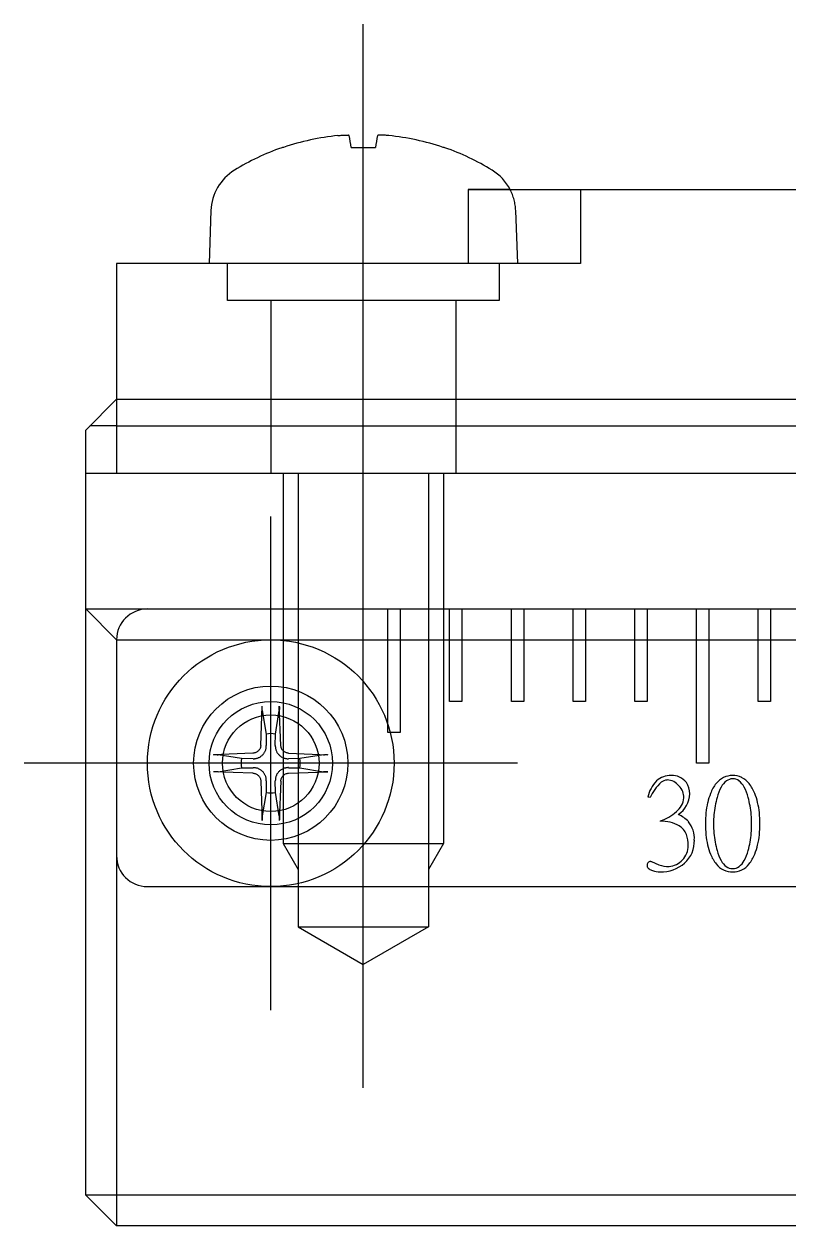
# Model space of a CAD drawing. Header units: millimetres. Extents: x 1 to 257, y -7 to 232.
# Drawn here: x 119.87 to 132.27, y 65.6 to 85.08 of the extents above; entities that cross this region are included whole.
import ezdxf

# ---------------------------------------------------------------- set-up
doc = ezdxf.new("R2010")
doc.units = ezdxf.units.MM
doc.linetypes.add('CENTER', pattern=[50.8, 31.75, -6.35, 6.35, -6.35])
doc.linetypes.add('DASHED', pattern=[19.05, 12.7, -6.35])
doc.layers.add('CENTER', color=1, linetype='CENTER')

msp = doc.modelspace()

# ---------------------------------------------------------------- linework, layer by layer
at = {"color": 7, "linetype": 'Continuous', "lineweight": -3}
for p, q in [((124.959, 83.27), (124.976, 83.272)), ((124.976, 83.272), (124.993, 83.273)), ((124.993, 83.273), (125.01, 83.275)), ((125.01, 83.275), (125.027, 83.276)), ((125.027, 83.276), (125.035, 83.276)), ((125.035, 83.276), (125.043, 83.277)), ((125.043, 83.277), (125.051, 83.277)), ((125.051, 83.277), (125.058, 83.277)), ((125.058, 83.277), (125.065, 83.277)), ((125.065, 83.277), (125.072, 83.278)), ((125.072, 83.278), (125.079, 83.278)), ((125.079, 83.278), (125.085, 83.278)), ((125.085, 83.278), (125.091, 83.278)), ((125.091, 83.278), (125.096, 83.278)), ((125.096, 83.278), (125.102, 83.277)), ((125.102, 83.277), (125.107, 83.277)), ((125.107, 83.277), (125.112, 83.277)), ((125.112, 83.277), (125.116, 83.277)), ((125.116, 83.277), (125.12, 83.276)), ((125.12, 83.276), (125.124, 83.276)), ((125.62, 83.276), (125.616, 83.276)), ((125.624, 83.277), (125.62, 83.276)), ((125.629, 83.277), (125.624, 83.277)), ((125.634, 83.277), (125.629, 83.277)), ((125.639, 83.277), (125.634, 83.277)), ((125.644, 83.278), (125.639, 83.277)), ((125.65, 83.278), (125.644, 83.278)), ((125.655, 83.278), (125.65, 83.278)), ((125.662, 83.278), (125.655, 83.278)), ((125.668, 83.278), (125.662, 83.278)), ((125.675, 83.277), (125.668, 83.278)), ((125.682, 83.277), (125.675, 83.277)), ((125.69, 83.277), (125.682, 83.277)), ((125.697, 83.277), (125.69, 83.277)), ((125.705, 83.276), (125.697, 83.277)), ((125.713, 83.276), (125.705, 83.276)), ((125.73, 83.275), (125.713, 83.276)), ((125.747, 83.273), (125.73, 83.275)), ((125.764, 83.272), (125.747, 83.273)), ((125.781, 83.27), (125.764, 83.272)), ((124.077, 83.078), (124.076, 83.078)), ((125.174, 83.078), (125.567, 83.078)), ((126.664, 83.078), (126.664, 83.078)), ((127.071, 82.398), (135.87, 82.398)), ((127.071, 82.398), (127.071, 81.198)), ((122.9, 82.055), (122.87, 81.198)), ((127.071, 81.198), (121.371, 81.198)), ((121.371, 81.198), (121.371, 77.798)), ((120.87, 78.498), (121.37, 78.998)), ((121.371, 78.565), (120.937, 78.565)), ((120.87, 66.098), (120.87, 78.498)), ((120.87, 77.798), (135.87, 77.798)), ((120.87, 75.598), (143.54, 75.598)), ((120.87, 75.598), (121.37, 75.098)), ((125.77, 73.598), (125.77, 75.598)), ((125.97, 75.598), (125.97, 73.598)), ((126.77, 74.098), (126.77, 75.598)), ((126.97, 75.598), (126.97, 74.098)), ((127.77, 74.098), (127.77, 75.598)), ((127.97, 75.598), (127.97, 74.098)), ((128.77, 74.098), (128.77, 75.598)), ((128.97, 75.598), (128.97, 74.098)), ((129.77, 74.098), (129.77, 75.598)), ((129.97, 75.598), (129.97, 74.098)), ((130.77, 73.098), (130.77, 75.598)), ((130.97, 75.598), (130.97, 73.098)), ((131.77, 74.098), (131.77, 75.598)), ((131.97, 75.598), (131.97, 74.098)), ((121.37, 75.098), (121.37, 65.598)), ((126.97, 74.098), (126.77, 74.098)), ((127.97, 74.098), (127.77, 74.098)), ((128.97, 74.098), (128.77, 74.098)), ((129.97, 74.098), (129.77, 74.098)), ((131.97, 74.098), (131.77, 74.098)), ((123.708, 73.387), (123.732, 74.024)), ((123.732, 74.013), (123.732, 74.024)), ((123.732, 74.003), (123.732, 74.013)), ((123.732, 73.992), (123.732, 74.003)), ((123.732, 73.987), (123.732, 73.992)), ((123.732, 73.982), (123.732, 73.987)), ((123.732, 73.973), (123.732, 73.982)), ((123.732, 73.969), (123.732, 73.973)), ((123.732, 73.965), (123.732, 73.969)), ((123.732, 73.961), (123.732, 73.965)), ((123.733, 73.958), (123.732, 73.961)), ((123.733, 73.955), (123.733, 73.958)), ((123.733, 73.952), (123.733, 73.955)), ((123.733, 73.952), (123.793, 73.57)), ((123.948, 73.57), (124.007, 73.952)), ((124.008, 73.955), (124.007, 73.952)), ((124.008, 74.024), (124.009, 74.013)), ((124.033, 73.387), (124.008, 74.024)), ((124.009, 73.969), (124.008, 73.965)), ((124.008, 73.965), (124.008, 73.961)), ((124.008, 73.961), (124.008, 73.958)), ((124.008, 73.958), (124.008, 73.955)), ((124.009, 74.013), (124.009, 74.003)), ((124.009, 74.003), (124.009, 73.992)), ((124.009, 73.992), (124.009, 73.987)), ((124.009, 73.987), (124.009, 73.982)), ((124.009, 73.982), (124.009, 73.973)), ((124.009, 73.973), (124.009, 73.969)), ((123.793, 73.57), (123.797, 73.385)), ((123.943, 73.385), (123.948, 73.57)), ((125.97, 73.598), (125.77, 73.598)), ((123.581, 73.261), (122.944, 73.236)), ((123.593, 73.262), (123.581, 73.261)), ((123.605, 73.264), (123.593, 73.262)), ((123.617, 73.267), (123.605, 73.264)), ((123.629, 73.271), (123.617, 73.267)), ((123.64, 73.277), (123.629, 73.271)), ((123.651, 73.283), (123.64, 73.277)), ((123.661, 73.291), (123.651, 73.283)), ((123.67, 73.299), (123.661, 73.291)), ((123.678, 73.308), (123.67, 73.299)), ((123.685, 73.318), (123.678, 73.308)), ((123.692, 73.328), (123.685, 73.318)), ((123.697, 73.339), (123.692, 73.328)), ((123.702, 73.351), (123.697, 73.339)), ((123.705, 73.363), (123.702, 73.351)), ((123.707, 73.375), (123.705, 73.363)), ((123.708, 73.387), (123.707, 73.375)), ((124.034, 73.375), (124.033, 73.387)), ((124.036, 73.363), (124.034, 73.375)), ((124.039, 73.351), (124.036, 73.363)), ((124.044, 73.339), (124.039, 73.351)), ((124.049, 73.328), (124.044, 73.339)), ((124.056, 73.317), (124.049, 73.328)), ((124.063, 73.308), (124.056, 73.317)), ((124.071, 73.299), (124.063, 73.308)), ((124.08, 73.291), (124.071, 73.299)), ((124.09, 73.283), (124.08, 73.291)), ((124.101, 73.277), (124.09, 73.283)), ((124.112, 73.271), (124.101, 73.277)), ((124.124, 73.267), (124.112, 73.271)), ((124.136, 73.264), (124.124, 73.267)), ((124.148, 73.262), (124.136, 73.264)), ((124.16, 73.261), (124.148, 73.262)), ((124.16, 73.261), (124.796, 73.236)), ((122.944, 73.236), (122.955, 73.237)), ((122.955, 73.237), (122.965, 73.237)), ((122.965, 73.237), (122.976, 73.237)), ((122.976, 73.237), (122.981, 73.237)), ((122.981, 73.237), (122.986, 73.237)), ((122.986, 73.237), (122.995, 73.237)), ((122.995, 73.237), (123, 73.236)), ((123, 73.236), (123.004, 73.236)), ((123.004, 73.236), (123.007, 73.236)), ((123.007, 73.236), (123.011, 73.236)), ((123.011, 73.236), (123.014, 73.235)), ((123.014, 73.235), (123.016, 73.235)), ((123.398, 73.175), (123.016, 73.235)), ((123.583, 73.171), (123.398, 73.175)), ((124.343, 73.175), (124.158, 73.171)), ((124.724, 73.235), (124.343, 73.175)), ((124.724, 73.235), (124.727, 73.235)), ((124.727, 73.235), (124.73, 73.236)), ((124.73, 73.236), (124.733, 73.236)), ((124.733, 73.236), (124.737, 73.236)), ((124.737, 73.236), (124.741, 73.236)), ((124.741, 73.236), (124.745, 73.237)), ((124.745, 73.237), (124.755, 73.237)), ((124.755, 73.237), (124.76, 73.237)), ((124.76, 73.237), (124.765, 73.237)), ((124.765, 73.237), (124.775, 73.237)), ((124.775, 73.237), (124.786, 73.237)), ((124.786, 73.237), (124.796, 73.236)), ((130.97, 73.098), (130.77, 73.098)), ((122.955, 72.96), (122.944, 72.96)), ((123.581, 72.935), (122.944, 72.96)), ((122.965, 72.959), (122.955, 72.96)), ((122.976, 72.959), (122.965, 72.959)), ((122.981, 72.959), (122.976, 72.959)), ((122.986, 72.959), (122.981, 72.959)), ((122.995, 72.96), (122.986, 72.959)), ((123, 72.96), (122.995, 72.96)), ((123.004, 72.96), (123, 72.96)), ((123.007, 72.96), (123.004, 72.96)), ((123.011, 72.96), (123.007, 72.96)), ((123.014, 72.961), (123.011, 72.96)), ((123.016, 72.961), (123.014, 72.961)), ((123.016, 72.961), (123.398, 73.021)), ((123.398, 73.021), (123.583, 73.025)), ((123.581, 72.935), (123.593, 72.935)), ((123.593, 72.935), (123.605, 72.933)), ((123.605, 72.933), (123.617, 72.929)), ((123.617, 72.929), (123.629, 72.925)), ((123.629, 72.925), (123.64, 72.919)), ((123.64, 72.919), (123.651, 72.913)), ((123.651, 72.913), (123.661, 72.905)), ((123.661, 72.905), (123.67, 72.897)), ((123.67, 72.897), (123.678, 72.888)), ((123.678, 72.888), (123.685, 72.879)), ((123.685, 72.879), (123.692, 72.868)), ((123.692, 72.868), (123.697, 72.857)), ((123.697, 72.857), (123.701, 72.845)), ((124.039, 72.845), (124.044, 72.857)), ((124.044, 72.857), (124.049, 72.868)), ((124.049, 72.868), (124.056, 72.879)), ((124.056, 72.879), (124.063, 72.888)), ((124.063, 72.888), (124.071, 72.897)), ((124.071, 72.897), (124.08, 72.905)), ((124.08, 72.905), (124.09, 72.913)), ((124.09, 72.913), (124.1, 72.919)), ((124.1, 72.919), (124.111, 72.925)), ((124.111, 72.925), (124.123, 72.929)), ((124.123, 72.929), (124.135, 72.932)), ((124.135, 72.932), (124.147, 72.935)), ((124.147, 72.935), (124.16, 72.935)), ((124.158, 73.025), (124.343, 73.021)), ((124.16, 72.935), (124.796, 72.96)), ((124.343, 73.021), (124.724, 72.961)), ((124.727, 72.961), (124.724, 72.961)), ((124.73, 72.96), (124.727, 72.961)), ((124.733, 72.96), (124.73, 72.96)), ((124.737, 72.96), (124.733, 72.96)), ((124.741, 72.96), (124.737, 72.96)), ((124.745, 72.96), (124.741, 72.96)), ((124.755, 72.959), (124.745, 72.96)), ((124.76, 72.959), (124.755, 72.959)), ((124.765, 72.959), (124.76, 72.959)), ((124.775, 72.959), (124.765, 72.959)), ((124.786, 72.96), (124.775, 72.959)), ((124.796, 72.96), (124.786, 72.96)), ((123.701, 72.845), (123.705, 72.833)), ((123.705, 72.833), (123.707, 72.821)), ((123.707, 72.821), (123.708, 72.809)), ((123.708, 72.809), (123.732, 72.172)), ((123.797, 72.811), (123.793, 72.626)), ((123.948, 72.626), (123.943, 72.811)), ((124.033, 72.809), (124.008, 72.172)), ((124.033, 72.809), (124.034, 72.821)), ((124.034, 72.821), (124.036, 72.833)), ((124.036, 72.833), (124.039, 72.845)), ((123.793, 72.626), (123.733, 72.244)), ((124.007, 72.244), (123.948, 72.626)), ((130.018, 72.541), (129.982, 72.55)), ((123.732, 72.235), (123.733, 72.238)), ((123.732, 72.231), (123.732, 72.235)), ((123.732, 72.227), (123.732, 72.231)), ((123.732, 72.223), (123.732, 72.227)), ((123.732, 72.214), (123.732, 72.223)), ((123.732, 72.209), (123.732, 72.214)), ((123.732, 72.204), (123.732, 72.209)), ((123.732, 72.193), (123.732, 72.204)), ((123.732, 72.183), (123.732, 72.193)), ((123.732, 72.172), (123.732, 72.183)), ((123.733, 72.241), (123.733, 72.244)), ((123.733, 72.238), (123.733, 72.241)), ((124.007, 72.244), (124.008, 72.241)), ((124.008, 72.241), (124.008, 72.238)), ((124.008, 72.238), (124.008, 72.235)), ((124.008, 72.235), (124.008, 72.231)), ((124.008, 72.231), (124.009, 72.227)), ((124.009, 72.183), (124.008, 72.172)), ((124.009, 72.227), (124.009, 72.223)), ((124.009, 72.223), (124.009, 72.214)), ((124.009, 72.214), (124.009, 72.209)), ((124.009, 72.209), (124.009, 72.204)), ((124.009, 72.204), (124.009, 72.193)), ((124.009, 72.193), (124.009, 72.183)), ((130.186, 72.156), (130.186, 72.162)), ((130.029, 71.506), (130.043, 71.504)), ((130.043, 71.504), (130.161, 71.453)), ((121.87, 71.098), (199.87, 71.098)), ((121.37, 65.598), (120.87, 66.098)), ((200.87, 66.098), (120.87, 66.098)), ((200.37, 65.598), (121.37, 65.598))]:
    msp.add_line(p, q, dxfattribs=at)
at = {"color": 3, "linetype": 'DASHED', "lineweight": -3}
for p, q in [((127.07, 82.398), (127.07, 81.198)), ((127.75, 82.398), (127.07, 82.398)), ((128.89, 82.398), (128.89, 81.198)), ((127.84, 82.055), (127.87, 81.198)), ((123.171, 80.598), (123.171, 81.198)), ((128.89, 81.198), (127.071, 81.198)), ((127.571, 81.198), (127.571, 80.598)), ((127.571, 80.598), (123.171, 80.598)), ((123.871, 80.598), (123.871, 77.798)), ((126.871, 80.598), (126.871, 77.798)), ((121.37, 78.998), (200.37, 78.998)), ((121.371, 78.565), (200.371, 78.565)), ((124.07, 77.798), (124.07, 71.798)), ((124.314, 77.798), (124.314, 70.448)), ((126.427, 77.798), (126.427, 70.448)), ((126.67, 77.798), (126.67, 71.798)), ((121.37, 75.098), (200.37, 75.098)), ((124.07, 71.798), (126.67, 71.798)), ((124.07, 71.798), (124.314, 71.376)), ((126.67, 71.798), (126.427, 71.376)), ((124.314, 70.448), (126.427, 70.448)), ((124.314, 70.448), (125.37, 69.838)), ((126.427, 70.448), (125.37, 69.838))]:
    msp.add_line(p, q, dxfattribs=at)
at = {"color": 7, "linetype": 'Continuous', "lineweight": -3}
msp.add_circle((123.87, 73.098), 2, dxfattribs=at)
at = {"color": 3, "linetype": 'DASHED', "lineweight": -3}
for radius in [1.25, 1, 0.783]:
    msp.add_circle((123.87, 73.098), radius, dxfattribs=at)
at = {"color": 7, "linetype": 'Continuous', "lineweight": -3}
for centre, radius, start, end in [((125.365, 79.285), 4.006, 95.8074, 108.7523), ((125.112, 83.184), 0.0925, 80.2027, 82.2988), ((125.115, 83.205), 0.0714, 78.8944, 80.1615), ((125.117, 83.217), 0.0594, 77.5382, 78.8947), ((125.121, 83.232), 0.0439, 74.2492, 77.6324), ((125.125, 83.247), 0.0279, 69.7637, 74.2955), ((125.129, 83.258), 0.0164, 63.4146, 69.8518), ((125.133, 83.265), 0.00887, 53.9587, 63.5882), ((125.135, 83.268), 0.00452, 39.1878, 54.2259), ((125.137, 83.27), 0.00246, 16.7561, 39.2074), ((122.863, 82.76), 2.333, 7.8368, 12.6335), ((127.72, 82.792), 2.172, 167.2755, 172.4262), ((125.604, 83.27), 0.00246, 140.7926, 163.2439), ((125.605, 83.268), 0.00452, 125.7741, 140.8122), ((125.608, 83.265), 0.00887, 116.4118, 126.0413), ((125.611, 83.258), 0.0164, 110.1482, 116.5854), ((125.615, 83.247), 0.0279, 105.7045, 110.2363), ((125.62, 83.232), 0.0439, 102.3676, 105.7508), ((125.623, 83.217), 0.0594, 101.1053, 102.4618), ((125.625, 83.205), 0.0714, 99.8385, 101.1056), ((125.629, 83.184), 0.0925, 97.7012, 99.7973), ((125.376, 79.285), 4.006, 71.2477, 84.1926), ((125.37, 79.298), 4, 109.2989, 121.4697), ((124.076, 82.996), 0.0826, 89.7995, 109.6997), ((126.664, 82.992), 0.086, 70.7011, 90), ((125.37, 79.298), 4, 58.5303, 70.7011), ((123.7, 82.027), 0.8, 121.4697, 178), ((127.041, 82.027), 0.8, 27.6024, 58.5303), ((121.87, 75.098), 0.5, 90, 180), ((123.87, 73.098), 0.479, 80.6957, 99.3043), ((123.594, 73.374), 0.202, 315.0678, 321.2775), ((123.588, 73.379), 0.209, 321.2249, 327.3542), ((123.596, 73.374), 0.201, 327.3884, 333.7306), ((123.583, 73.38), 0.214, 333.7006, 339.428), ((123.592, 73.377), 0.206, 339.386, 345.0043), ((123.582, 73.38), 0.216, 345.0596, 350.4557), ((123.575, 73.381), 0.222, 350.4292, 355.7575), ((123.585, 73.38), 0.212, 355.7311, 1.3135), ((124.156, 73.38), 0.213, 178.6874, 184.268), ((124.166, 73.381), 0.222, 184.2424, 189.5709), ((124.159, 73.38), 0.216, 189.5456, 194.9391), ((124.149, 73.377), 0.206, 194.9953, 200.6145), ((124.157, 73.38), 0.214, 200.572, 206.2994), ((124.145, 73.374), 0.201, 206.2694, 212.6116), ((124.152, 73.379), 0.209, 212.6454, 218.7756), ((124.147, 73.374), 0.202, 218.7204, 224.9342), ((123.87, 73.098), 0.479, 170.6957, 189.3043), ((123.588, 73.383), 0.213, 268.6874, 274.268), ((123.587, 73.393), 0.222, 274.2424, 279.5709), ((123.589, 73.387), 0.216, 279.5456, 284.9391), ((123.591, 73.377), 0.206, 284.9953, 290.6145), ((123.588, 73.385), 0.214, 290.572, 296.2994), ((123.594, 73.373), 0.201, 296.2694, 302.6116), ((123.589, 73.38), 0.209, 302.6454, 308.7756), ((123.594, 73.375), 0.202, 308.7204, 314.9342), ((124.147, 73.375), 0.202, 225.0678, 231.2775), ((124.151, 73.38), 0.209, 231.2249, 237.3542), ((124.146, 73.373), 0.201, 237.3884, 243.7306), ((124.153, 73.385), 0.214, 243.7006, 249.428), ((124.15, 73.377), 0.206, 249.386, 255.0043), ((124.152, 73.387), 0.216, 255.0596, 260.4557), ((124.153, 73.393), 0.222, 260.4292, 265.7575), ((124.153, 73.383), 0.212, 265.7311, 271.3135), ((123.87, 73.098), 0.479, 350.6957, 9.3043), ((123.588, 72.813), 0.212, 85.7311, 91.3135), ((123.587, 72.803), 0.222, 80.4292, 85.7575), ((123.589, 72.809), 0.216, 75.0596, 80.4557), ((123.591, 72.819), 0.206, 69.386, 75.0043), ((123.588, 72.811), 0.214, 63.7006, 69.428), ((123.594, 72.823), 0.201, 57.3884, 63.7306), ((123.589, 72.816), 0.209, 51.2249, 57.3542), ((123.594, 72.821), 0.202, 45.0678, 51.2775), ((123.594, 72.822), 0.202, 38.7204, 44.9342), ((123.588, 72.817), 0.209, 32.6454, 38.7756), ((123.596, 72.822), 0.201, 26.2694, 32.6116), ((123.583, 72.816), 0.214, 20.572, 26.2994), ((123.592, 72.819), 0.206, 14.9953, 20.6145), ((123.582, 72.816), 0.216, 9.5456, 14.9391), ((124.159, 72.816), 0.216, 165.0596, 170.4557), ((124.149, 72.819), 0.206, 159.386, 165.0043), ((124.157, 72.816), 0.214, 153.7006, 159.428), ((124.145, 72.822), 0.201, 147.3884, 153.7306), ((124.153, 72.817), 0.209, 141.2249, 147.3542), ((124.147, 72.822), 0.202, 135.0678, 141.2775), ((124.147, 72.822), 0.202, 128.7204, 134.9342), ((124.151, 72.816), 0.209, 122.6454, 128.7756), ((124.146, 72.823), 0.201, 116.2694, 122.6116), ((124.153, 72.811), 0.214, 110.572, 116.2994), ((124.15, 72.819), 0.206, 104.9953, 110.6145), ((124.152, 72.809), 0.216, 99.5456, 104.9391), ((124.153, 72.803), 0.222, 94.2424, 99.5709), ((124.153, 72.813), 0.213, 88.6874, 94.268), ((130.351, 72.559), 0.339, 88.2687, 132.0328), ((130.38, 72.617), 0.282, 36.3587, 93.971), ((131.371, 72.545), 0.359, 116.5466, 141.2478), ((131.353, 72.566), 0.332, 89.2937, 115.4267), ((131.361, 72.565), 0.334, 64.6264, 90.6532), ((131.345, 72.547), 0.356, 38.658, 63.5476), ((123.575, 72.815), 0.222, 4.2424, 9.5709), ((123.585, 72.816), 0.213, 358.6874, 4.268), ((124.156, 72.816), 0.212, 175.7311, 181.3135), ((124.166, 72.815), 0.222, 170.4292, 175.7575), ((130.508, 72.433), 0.539, 135.5459, 167.5466), ((130.757, 72.194), 0.816, 133.1853, 154.8445), ((130.302, 72.665), 0.161, 92.9664, 129.7497), ((130.289, 72.577), 0.25, 36.8846, 89.0343), ((130.316, 72.548), 0.249, 357.0655, 45.9054), ((130.355, 72.605), 0.309, 359.5532, 35.3746), ((131.595, 72.373), 0.642, 141.8067, 158.4258), ((131.88, 72.34), 0.8, 152.3497, 165.2539), ((131.445, 72.569), 0.308, 128.0346, 152.5067), ((131.357, 72.674), 0.171, 89.8353, 126.5002), ((131.358, 72.673), 0.173, 53.6842, 90.279), ((131.273, 72.571), 0.305, 27.3429, 52.1158), ((130.858, 72.353), 0.774, 14.2709, 27.586), ((131.132, 72.38), 0.627, 21.378, 38.3895), ((123.87, 73.098), 0.479, 260.6957, 279.3043), ((130.254, 72.558), 0.311, 308.1356, 355.8286), ((130.252, 72.614), 0.412, 303.0246, 358.3926), ((132.048, 72.201), 1.125, 158.7761, 166.7628), ((132.555, 72.128), 1.507, 163.9788, 169.4048), ((130.154, 72.137), 1.51, 10.2609, 15.6321), ((130.718, 72.214), 1.073, 13.2882, 21.5696), ((129.952, 72.867), 0.742, 288.3154, 311.7511), ((132.561, 72.121), 1.646, 173.9099, 180.1105), ((132.255, 72.153), 1.338, 166.7882, 173.9019), ((132.577, 72.124), 1.529, 169.4141, 174.7865), ((130.099, 72.127), 1.566, 5.0093, 10.2518), ((130.478, 72.158), 1.32, 6.0471, 13.2628), ((130.126, 72.121), 1.674, 359.8807, 6.0387), ((130.215, 71.617), 0.54, 59.1779, 93.1094), ((130.159, 71.65), 0.696, 46.0037, 62.7873), ((130.347, 71.842), 0.279, 21.071, 58.9729), ((130.297, 71.878), 0.44, 356.7157, 38.2603), ((132.593, 72.114), 1.678, 179.881, 186.0309), ((132.64, 72.118), 1.593, 174.795, 180.0242), ((132.785, 72.116), 1.738, 179.9442, 184.9832), ((130, 72.118), 1.665, 359.9697, 5.0017), ((129.874, 72.116), 1.791, 355.1774, 0.0578), ((130.11, 72.114), 1.69, 353.9893, 0.1283), ((130.108, 71.772), 0.528, 359.0339, 18.8086), ((132.251, 72.078), 1.334, 186.0315, 193.2001), ((132.588, 72.099), 1.539, 184.9857, 190.449), ((130.1, 72.096), 1.564, 349.8375, 355.1847), ((130.476, 72.075), 1.322, 346.768, 354.0003), ((130.315, 71.757), 0.321, 315.5755, 0.9966), ((130.263, 71.832), 0.474, 311.8868, 2.4739), ((132.016, 72.023), 1.093, 193.2098, 201.3991), ((132.446, 72.073), 1.395, 190.4551, 196.2875), ((130.258, 72.068), 1.404, 344.0998, 349.8418), ((130.724, 72.017), 1.067, 338.4257, 346.7665), ((121.87, 71.598), 0.5, 180, 270), ((130.025, 71.454), 0.0523, 86.0418, 142.2747), ((130.303, 71.751), 0.326, 274.0582, 317.7796), ((131.573, 71.85), 0.617, 201.4624, 218.6555), ((131.797, 71.861), 0.713, 194.5816, 208.6061), ((131.429, 71.657), 0.293, 208.0577, 233.3426), ((131.288, 71.656), 0.291, 306.7157, 332.2786), ((130.908, 71.861), 0.722, 331.8651, 345.7722), ((131.143, 71.849), 0.615, 321.322, 338.56), ((130.059, 71.441), 0.0874, 149.3441, 182.9783), ((130.037, 71.44), 0.0656, 183.2091, 237.4566), ((130.125, 71.561), 0.215, 235.0158, 251.6164), ((130.181, 71.723), 0.386, 251.2996, 270.3757), ((130.305, 71.82), 0.394, 248.6451, 273.1192), ((130.203, 71.902), 0.565, 268.0192, 311.6622), ((131.368, 71.688), 0.356, 218.8739, 243.7271), ((131.354, 71.672), 0.336, 244.7936, 270.6548), ((131.356, 71.567), 0.177, 234.7577, 270.348), ((131.359, 71.568), 0.178, 269.5975, 305.2384), ((131.362, 71.671), 0.334, 269.2919, 295.2597), ((131.347, 71.688), 0.356, 296.2729, 321.1261)]:
    msp.add_arc(centre, radius, start, end, dxfattribs=at)
at = {"color": 3, "linetype": 'DASHED', "lineweight": -3}
msp.add_arc((127.041, 82.027), 0.8, 2, 27.6024, dxfattribs=at)
at = {"layer": 'CENTER', "color": 1, "linetype": 'CENTER', "lineweight": -3}
for p, q in [((125.37, 67.838), (125.37, 85.078)), ((123.87, 69.098), (123.87, 77.098)), ((127.87, 73.098), (119.87, 73.098))]:
    msp.add_line(p, q, dxfattribs=at)

doc.saveas('drawing.dxf')
